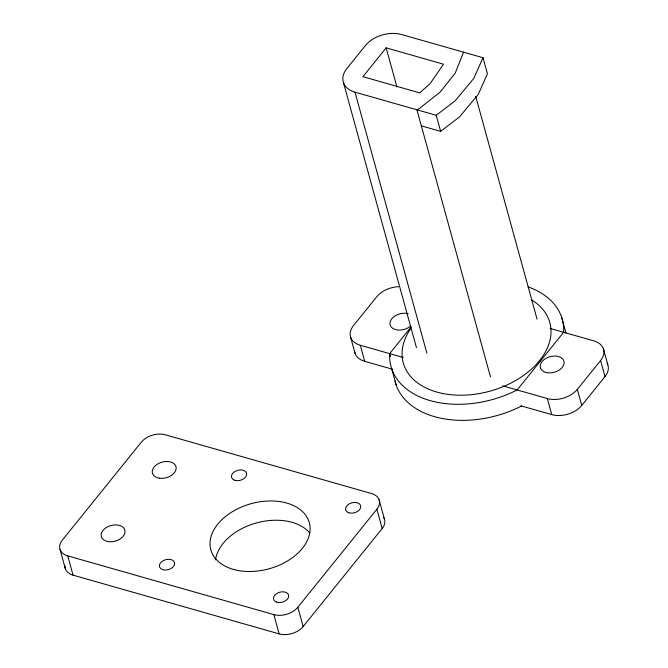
<?xml version="1.0" encoding="UTF-8"?>
<svg xmlns="http://www.w3.org/2000/svg" width="668" height="668" viewBox="0 0 668 668"><rect width="100%" height="100%" fill="white"/><g stroke="black" fill="none" stroke-linecap="round" stroke-linejoin="round"><path stroke-width="1" d="M463.534 52.179L455.209 73.171L440.187 92.025L419.429 108.492L416.916 109.794L490.454 376.794M483.006 57.724L473.796 78.398L455.117 100.835L436.229 115.297L354.984 92.151A26.653 17.627 -15.4 0 1 346.851 68.562L365.446 45.499A26.653 17.627 -15.4 0 1 401.468 34.494L483.006 57.724L487.431 73.789L478.213 94.455L459.542 116.892L440.646 131.354L421.333 125.851M386.171 47.854L362.924 76.686L419.713 92.869L430.167 83.558L443.519 64.195L386.171 47.854L396.951 87.007M411.279 326.827L389.669 353.631A88.836 58.742 -15.4 0 0 517.149 389.953L563.633 332.297A88.836 58.742 -15.4 0 0 528.079 286.881M67.752 555.885L273.83 614.602A17.769 11.748 -15.4 0 0 297.844 607.262L376.877 509.25A17.769 11.748 -15.4 0 0 371.45 493.518L165.372 434.801A17.769 11.748 -15.4 0 0 141.349 442.141L62.324 540.153A17.769 11.748 -15.4 0 0 67.752 555.885L73.054 575.156L279.14 633.874A17.769 11.748 -15.4 0 0 303.155 626.534L382.179 528.522A17.769 11.748 -15.4 0 0 383.799 517.725M502.628 385.82L547.317 398.546A22.211 14.688 -15.4 0 0 577.336 389.377L600.582 360.545A22.211 14.688 -15.4 0 0 593.802 340.889L550.106 328.439M520.957 405.835L551.743 414.611A22.211 14.688 -15.4 0 0 581.761 405.434L605.008 376.61A22.211 14.688 -15.4 0 0 607.028 363.125M398.829 286.689A22.211 14.688 -15.4 0 0 376.727 296.767L353.489 325.592A22.211 14.688 -15.4 0 0 360.269 345.247L403.213 357.489M354.641 351.51A22.211 14.688 -15.4 0 0 364.686 361.313L392.659 369.279M603.413 348.821L607.83 364.878M600.582 360.545L605.008 376.61M561.571 317.024L565.988 333.081M577.336 389.377L581.761 405.434M475.7 96.342L537.08 319.179M547.317 398.546L551.743 414.611M436.229 115.297L440.646 131.354M354.984 92.151L426.869 353.13M343.452 82.632L416.448 347.627M389.945 354.633L390.504 356.645M391.74 368.903L396.166 384.96M360.269 345.247L364.686 361.313M350.658 337.323L355.084 353.38M379.14 499.864L384.442 519.136M376.877 509.25L382.179 528.522M297.844 607.262L303.155 626.534M273.83 614.602L279.14 633.874M60.062 549.539L65.372 568.81M215.547 559.826A51.077 33.776 -15.4 0 1 255.635 523.161A51.077 33.776 -15.4 0 1 309.693 532.822M73.054 575.156A17.769 11.748 -15.4 0 1 64.955 565.754M531.695 299.982A76.002 50.259 -15.4 0 1 532.655 368.035A76.002 50.259 -15.4 0 1 434.4 391.331A76.002 50.259 -15.4 0 1 410.661 328.681M410.069 326.468A12.216 8.074 -15.4 0 1 393.895 328.99A12.216 8.074 -15.4 0 1 392.35 318.135A12.216 8.074 -15.4 0 1 408.257 313.726M521.574 406.01A88.836 58.742 -15.4 0 1 395.038 381.036M159.627 478.221A12.216 8.074 -15.4 0 0 176.076 467.066A12.216 8.074 -15.4 0 0 156.922 464.477A12.216 8.074 -15.4 0 0 159.627 478.221M162.691 569.637A7.774 5.144 -15.4 0 0 174.607 563.942A7.774 5.144 -15.4 0 0 163.743 560.419A7.774 5.144 -15.4 0 0 162.691 569.637M276.777 602.144A7.774 5.144 -15.4 0 0 288.685 596.449A7.774 5.144 -15.4 0 0 277.821 592.925A7.774 5.144 -15.4 0 0 276.777 602.144M234.744 480.267A7.774 5.144 -15.4 0 0 246.659 474.572A7.774 5.144 -15.4 0 0 235.796 471.049A7.774 5.144 -15.4 0 0 234.744 480.267M348.83 512.774A7.774 5.144 -15.4 0 0 360.737 507.079A7.774 5.144 -15.4 0 0 349.873 503.555A7.774 5.144 -15.4 0 0 348.83 512.774M233.349 569.386A51.077 33.776 -15.4 0 0 310.094 530.1A51.077 33.776 -15.4 0 0 236.798 509.216A51.077 33.776 -15.4 0 0 233.349 569.386M108.492 541.648A12.216 8.074 -15.4 0 0 124.941 530.484A12.216 8.074 -15.4 0 0 105.786 527.895A12.216 8.074 -15.4 0 0 108.492 541.648M545.723 372.393A12.216 8.074 -15.4 0 0 564.118 363.05A12.216 8.074 -15.4 0 0 546.641 357.99A12.216 8.074 -15.4 0 0 545.723 372.393"/></g></svg>
